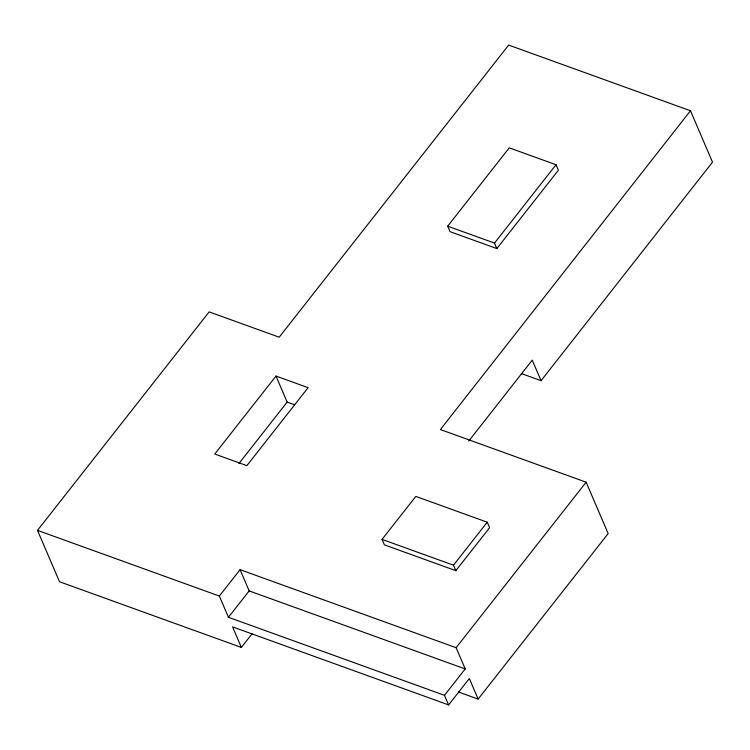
<?xml version="1.0" encoding="UTF-8"?>
<svg xmlns="http://www.w3.org/2000/svg" width="750" height="750" viewBox="0 0 750 750"><rect width="100%" height="100%" fill="white"/><g stroke="black" fill="none" stroke-linecap="round" stroke-linejoin="round"><path stroke-width="1.12" d="M252.094 633.787L241.369 647.428L59.522 581.747L37.5 530.363L209.138 311.897L279.188 337.2L508.678 45.084L690.478 110.756L712.5 162.131L541.059 380.672L521.278 373.528M276 376.069L214.753 454.041L246.872 465.637L308.119 387.675L276 376.069L287.156 402.103L294.656 404.812M238.875 463.566L287.156 402.103M447.703 226.181L509.25 147.834L556.041 164.738L558.394 170.222L496.838 248.569L450.047 231.666L447.703 226.181L494.494 243.084L496.838 248.569M494.494 243.084L556.041 164.738M444.488 695.325L228.45 617.288L219.347 596.044L240.075 569.672L456.112 647.7L465.216 668.944L444.488 695.325L448.603 704.916L469.331 678.534L478.134 699.084L608.166 533.569L586.144 482.194L440.391 429.544L690.478 110.756M228.45 617.288L249.178 590.906L240.075 569.672M382.05 539.381L415.819 496.406L487.256 522.206L489.609 527.691L455.841 570.666L384.403 544.866L382.05 539.381L453.488 565.191L455.841 570.666M468.75 441.056L532.247 360.122L541.059 380.672M453.488 565.191L487.256 522.206M456.112 647.7L586.144 482.194M249.178 590.906L465.216 668.944M37.5 530.363L219.347 596.053M458.372 691.95L478.134 699.084M448.603 704.916L232.566 626.878L241.369 647.428"/></g></svg>
